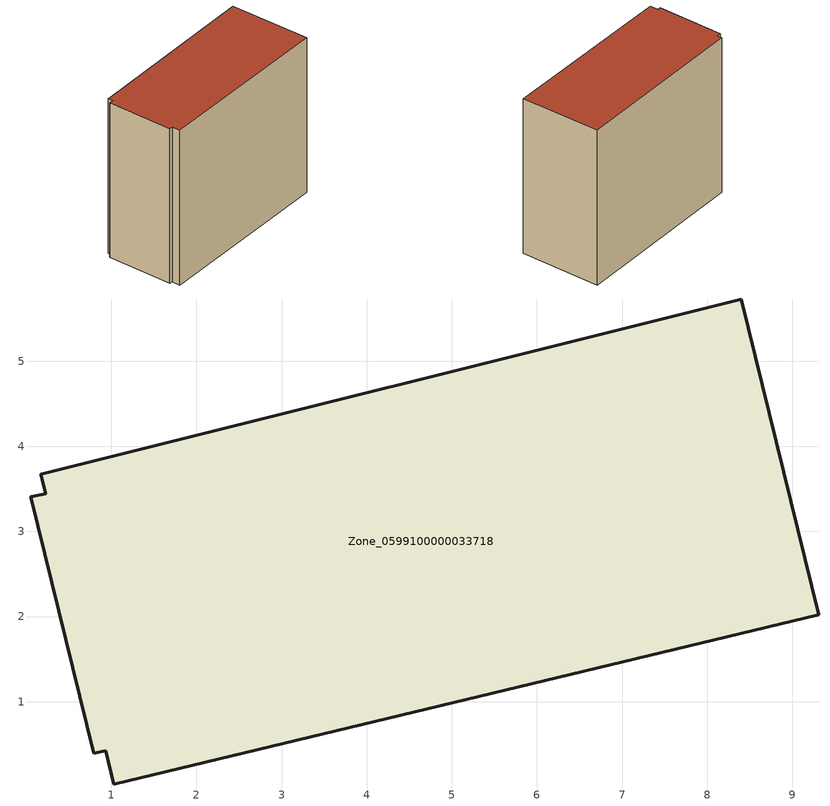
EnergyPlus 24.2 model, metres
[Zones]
Zone_0599100000033718
 floor ground (C_G): 0.79,0.39 0.06,3.41 0.23,3.44 0.17,3.67 8.4,5.73 9.31,2.02 1.03,0.03 0.94,0.42 z0
 wall outside (C_F): 8.4,5.73 0.17,3.67 0.23,3.44 0.06,3.41 0.79,0.39 0.94,0.42 1.03,0.03 9.31,2.02 8.4,5.73 z0:7.68
 roof outside (C_R): 0.06,3.41 0.79,0.39 0.94,0.42 1.03,0.03 9.31,2.02 8.4,5.73 0.17,3.67 0.23,3.44 z7.68
[BUILDING]
Pand.0599100000033718: North Axis=0; Terrain=City; Loads Convergence Tolerance Value=0.04; Temperature Convergence Tolerance Value=0.4; Solar Distribution=FullExterior; Maximum Number of Warmup Days=25; Minimum Number of Warmup Days=1
[Site:Location]
Rotterdam.The.Hague.AP_ZH_NLD Design_Conditions: Latitude=51.96; Longitude=4.45; Time Zone=1; Elevation=-4.5
[SITE:GROUNDTEMPERATURE:BUILDINGSURFACE]
18, 18, 18, 18, 18, 18, 18, 18, 18, 18, 18, 18
[MATERIAL] Thermal Absorptance=0.9; Solar Absorptance=0.7; Visible Absorptance=0.7
Name | Roughness | Thickness | Conductivity | Density | Specific Heat
G.TI.1946 | MediumSmooth | 0.15 | 1 | 540 | 1210
F.TI.1946 | Rough | 0.3 | 0.857143 | 1920 | 840
R.TI.1946 | MediumRough | 0.2 | 0.1 | 1500 | 1000
[CONSTRUCTION]
C_G: G.TI.1946
C_F: F.TI.1946
C_R: R.TI.1946
[ZONE]
Zone_0599100000033718: Type=1; Multiplier=1; Ceiling Height=Autocalculate; Volume=Autocalculate; Floor Area=autocalculate; Part of Total Floor Area=Yes
[ZONEINFILTRATION:DESIGNFLOWRATE]
Infil_Zone_0599100000033718: Zone or ZoneList or Space or SpaceList=Zone_0599100000033718; Schedule=AlwaysOn; Design Flow Rate Calculation Method=Flow/Area; Flow Rate per Floor Area=0.003; Constant Term Coefficient=1; Temperature Term Coefficient=0; Velocity Term Coefficient=0; Velocity Squared Term Coefficient=0
[HVACTEMPLATE:ZONE:IDEALLOADSAIRSYSTEM]
Zone_0599100000033718: Maximum Heating Supply Air Temperature=50; Minimum Cooling Supply Air Temperature=13; Maximum Heating Supply Air Humidity Ratio=0.0156; Minimum Cooling Supply Air Humidity Ratio=0.0077; Heating Limit=NoLimit; Cooling Limit=NoLimit; Dehumidification Control Type=ConstantSensibleHeatRatio; Cooling Sensible Heat Ratio=0.7; Dehumidification Setpoint=60; Humidification Control Type=None; Humidification Setpoint=30; Outdoor Air Method=None; Outdoor Air Flow Rate per Person=0.00944; Outdoor Air Flow Rate per Zone Floor Area=0; Outdoor Air Flow Rate per Zone=0; Demand Controlled Ventilation Type=None; Outdoor Air Economizer Type=NoEconomizer; Heat Recovery Type=None; Sensible Heat Recovery Effectiveness=0.7; Latent Heat Recovery Effectiveness=0.65
[ZONECONTROL:THERMOSTAT]
ThermostatControl_Zone_0599100000033718: Zone or ZoneList=Zone_0599100000033718; Control Type Schedule=DualSetpointControlType; Control 1=Thermostat_Zone_0599100000033718; Temperature Difference Between Cutout And Setpoint=0
[THERMOSTATSETPOINT:DUALSETPOINT]
Thermostat_Zone_0599100000033718: Heating Setpoint Temperature Schedule=HeatingSetpoint_Zone_0599100000033718; Cooling Setpoint Temperature Schedule=CoolingSetpoint_Zone_0599100000033718
[SCHEDULE:COMPACT]
HeatingSetpoint_Zone_0599100000033718: Through: 12/31, For: AllDays, Until: 24:00, 21
CoolingSetpoint_Zone_0599100000033718: Through: 12/31, For: AllDays, Until: 24:00, 24
DualSetpointControlType: Through: 12/31, For: AllDays, Until: 24:00, 4
AlwaysOn: Through: 12/31, For: AllDays, Until: 24:00, 1
